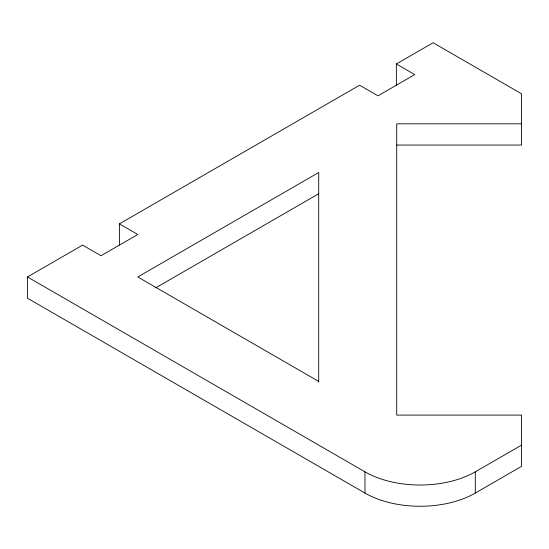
<?xml version="1.0" encoding="UTF-8"?>
<svg xmlns="http://www.w3.org/2000/svg" width="549" height="549" viewBox="0 0 549 549"><rect width="100%" height="100%" fill="white"/><g stroke="black" fill="none" stroke-linecap="round" stroke-linejoin="round"><path stroke-width="0.82" d="M521.55 123.82L396.728 123.82L396.728 415.092L521.55 415.092L521.55 466.355L475.297 493.064A78.013 45.039 0 0 1 364.961 493.064L27.45 298.196L27.45 276.964L82.618 245.115L101.002 255.731L137.778 234.498L119.394 223.882L119.394 245.115M119.394 223.882L359.581 85.212L377.966 95.828L414.742 74.595L396.357 63.979L396.357 85.212M396.357 63.979L433.134 42.747L521.55 93.797L521.55 145.053L396.728 145.053M155.58 287.923L318.708 193.742M27.45 276.964L364.961 471.824A78.013 45.039 0 0 0 475.297 471.824L521.55 445.122M318.708 381.425L137.778 276.964L318.708 172.51L318.708 382.104M475.297 471.824L475.297 493.064M364.961 471.824L364.961 493.064"/></g></svg>
